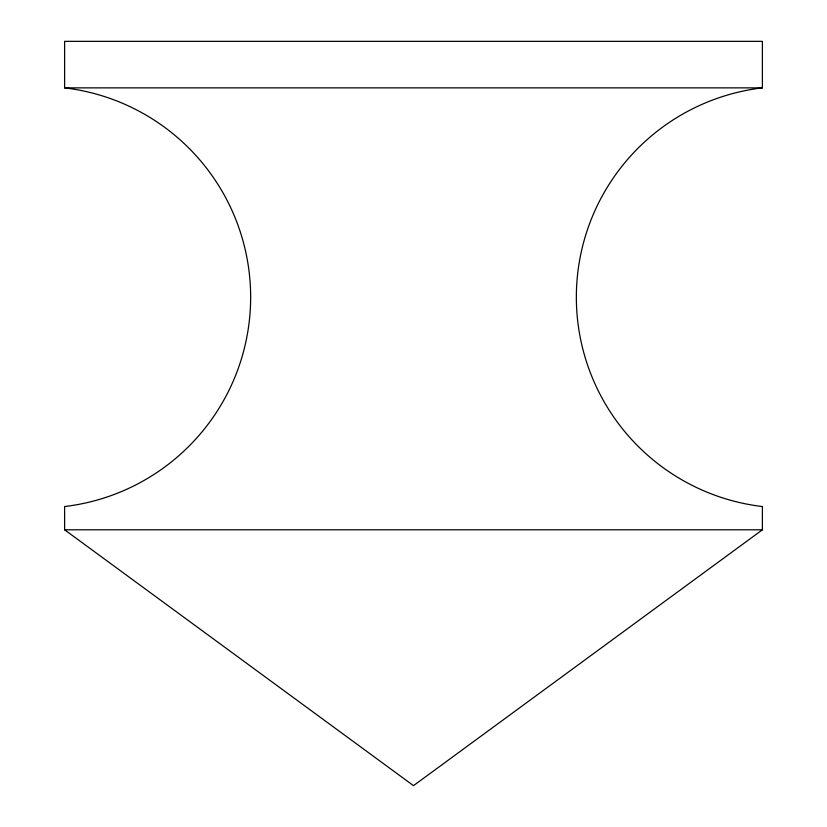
<?xml version="1.0" encoding="UTF-8"?>
<svg xmlns="http://www.w3.org/2000/svg" width="827" height="827" viewBox="0 0 827 827"><rect width="100%" height="100%" fill="white"/><g stroke="black" fill="none" stroke-linecap="round" stroke-linejoin="round"><path stroke-width="1.24" d="M762.391 529.797L413.5 785.65L64.609 529.797L64.609 506.537A210.792 210.792 0 0 0 64.609 87.869L64.609 41.35L762.391 41.35L762.391 87.869A210.792 210.792 0 0 0 762.391 506.537L762.391 529.797L64.609 529.797M64.609 87.869L762.391 87.869"/></g></svg>
